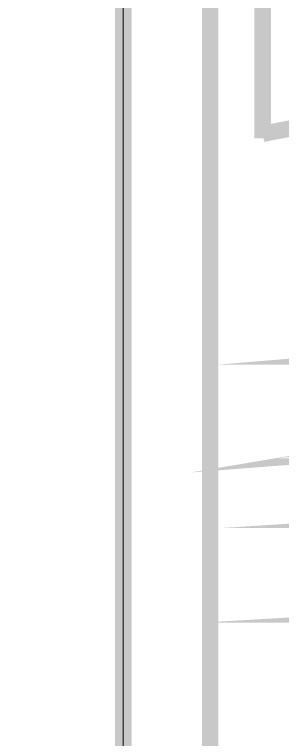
# Model space of a CAD drawing. Header units: inches. Extents: x -524 to 1067, y -71 to 1110.
# Drawn here: x 751.61 to 766.72, y 111.73 to 152.62 of the extents above; entities that cross this region are included whole.
import ezdxf

# ---------------------------------------------------------------- set-up
doc = ezdxf.new("R2010")
doc.units = ezdxf.units.IN
doc.header["$MEASUREMENT"] = 0
doc.layers.add('P', color=7, linetype='Continuous')
doc.layers.add('wall', color=16, linetype='Continuous', lineweight=20)

msp = doc.modelspace()

# ---------------------------------------------------------------- linework, layer by layer
at = {"layer": 'P'}
for points, const_width in [([(762.6366409983589, 182.5205109725378), (762.6366409983589, 126.8969815607731)], 0.927058823529412), ([(765.5966595254549, 181.5533039322413), (765.5966595254549, 145.6315994394205)], 0.927058823529412), ([(757.7422083906702, 46.22826456216255), (757.7422083906702, 159.0849018942608)], 0.927058823529412), ([(765.5966595254549, 145.8870880915744), (770.2976507250842, 146.7885980498883), (774.6738063526896, 148.3981765584572)], 0.927058823529412), ([(771.907229233653, 133.3352955950482), (774.2248762924767, 133.3352955950482), (771.907229233653, 133.3352955950482), (774.2248762924767, 133.3352955950482), (771.907229233653, 133.141854186989), (771.907229233653, 133.3352955950482)], 0.927058823529412), ([(725.7477294652417, 127.5393530290454), (727.1638665657513, 127.3459116209861), (726.0032181173954, 127.5393530290454)], 1.15699861046781), ([(762.6366409983589, 46.22826456216255), (762.6366409983589, 131.2731371883785)], 0.927058823529412), ([(762.6366409983589, 118.3344618757337), (762.6366409983589, 46.22826456216255), (762.6366409983589, 131.2731371883785), (762.6366409983589, 46.22826456216255)], 0.927058823529412), ([(762.6366409983589, 118.3344618757337), (762.6366409983589, 46.22826456216255), (762.6366409983589, 131.2731371883785)], 0.927058823529412), ([(774.4183177005359, 128.2474215793002), (771.907229233653, 128.0539801712409), (773.0642278441208, 128.2474215793002)], 0.927058823529412), ([(772.1006706417124, 127.7984915190872), (774.2248762924767, 128.0539801712409), (771.907229233653, 128.0539801712409), (772.1006706417124, 127.7984915190872)], 0.927058823529412), ([(780.9186789789055, 124.3201960119078), (777.8929633698272, 124.1267546038485), (781.1778174689471, 124.1267546038485), (780.9186789789055, 124.3201960119078)], 0.927058823529412), ([(781.1778174689471, 118.976833344006), (777.8929633698272, 118.7833919359467), (780.9186789789055, 118.7833919359467), (781.1778174689471, 118.976833344006)], 0.927058823529412)]:
    msp.add_lwpolyline(points, dxfattribs=dict(at, const_width=const_width))
at = {"layer": 'wall'}
msp.add_lwpolyline([(757.7422083906702, 159.0849018942608), (757.7422083906702, 46.22826456216255), (673.5988457227684, 46.22826456216255), (673.5988457227684, 37.66574487712317), (784.1378359960431, 37.21681481691014), (784.1378359960431, 28.13966798967532), (793.214982823278, 28.13966798967532), (793.214982823278, 46.22826456216255), (864.3539730965526, 46.22826456216255), (864.3539730965526, 28.13966798967532), (873.4347697616752, 28.13966798967532), (873.4347697616752, 37.21681481691014), (904.0131115865943, 37.21681481691014), (904.0131115865943, 89.81462861959659), (913.0245613318468, 89.81462861959659), (913.0245613318468, 98.826078364849), (904.0131115865943, 98.826078364849), (903.980263045603, 158.8914604862016)], dxfattribs=at)

doc.saveas('drawing.dxf')
